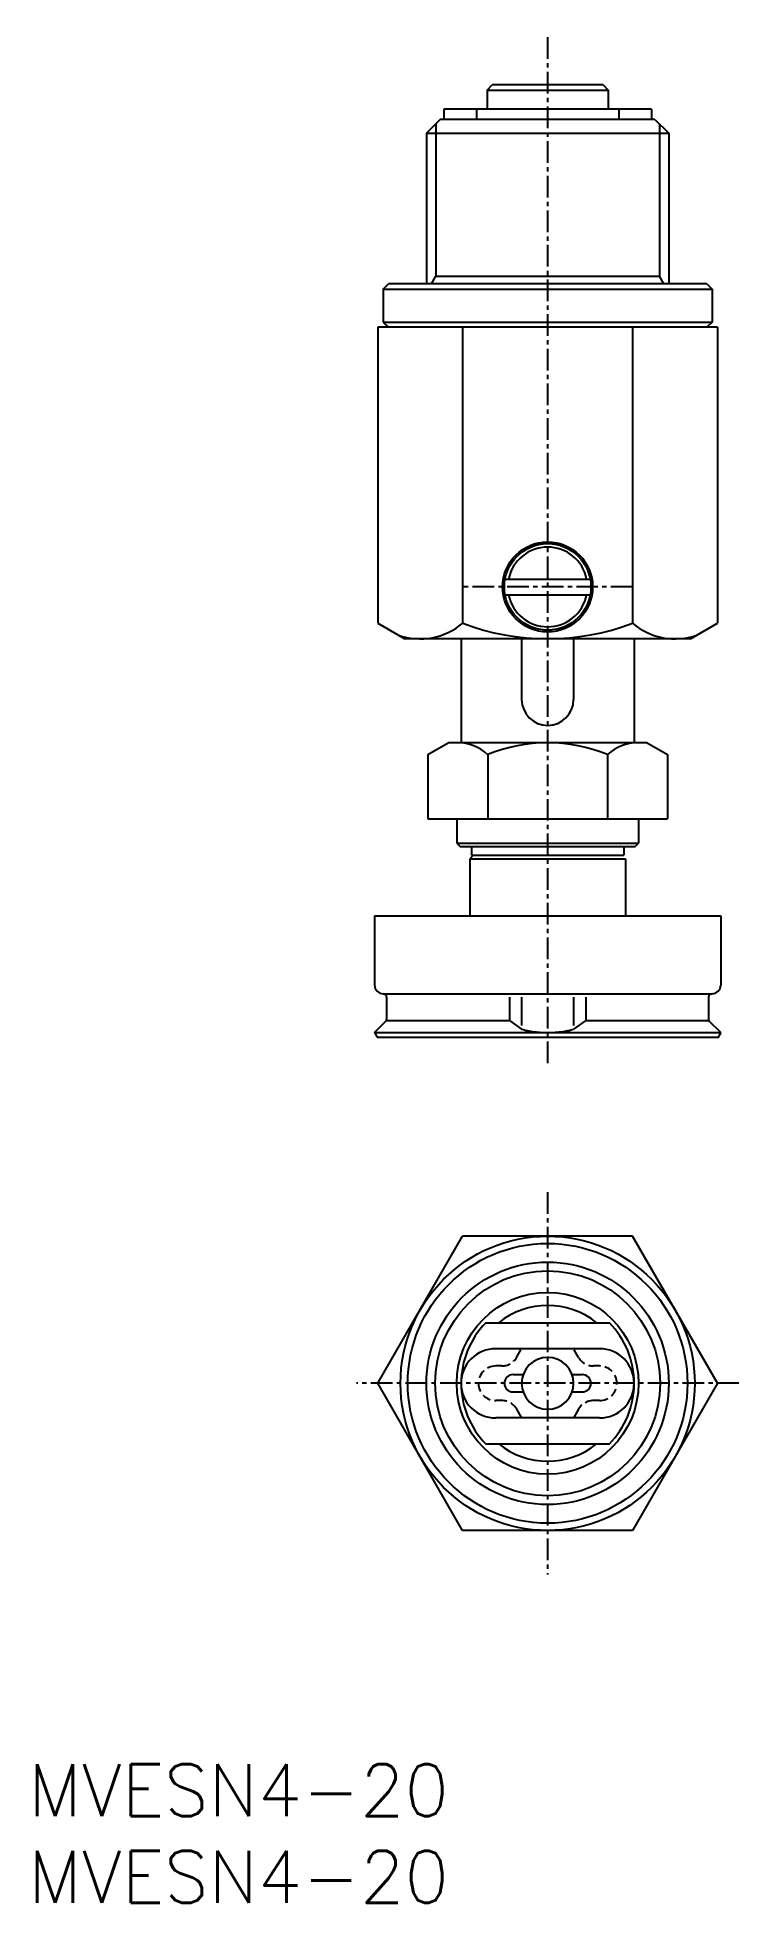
# Model space of a CAD drawing. Extents: x 1 to 41, y 0 to 108.
import ezdxf

# ---------------------------------------------------------------- set-up
doc = ezdxf.new("R2010")
doc.units = 0
doc.linetypes.add('CENTER', pattern=[2, 1.25, -0.25, 0.25, -0.25])
doc.linetypes.add('DASHED', pattern=[0.75, 0.5, -0.25])
doc.layers.get('0').update_dxf_attribs({"linetype": 'CONTINUOUS'})
doc.layers.add('CENTER', color=1, linetype='CENTER')
doc.styles.get("Standard").update_dxf_attribs({"font": 'txt.shx'})

# ---------------------------------------------------------------- blocks, each defined once
blk = doc.blocks.new('*U8')
at = {"color": 7, "linetype": 'CONTINUOUS'}
blk.add_text('MVESN4-20', height=3, dxfattribs=at).set_placement((0, 0))
blk = doc.blocks.new('*U9')
at = {"color": 7, "linetype": 'CONTINUOUS'}
blk.add_text('MVESN4-20', height=3, dxfattribs=at).set_placement((0, 5))

msp = doc.modelspace()

# ---------------------------------------------------------------- linework, layer by layer
at = {"color": 7, "linetype": 'CONTINUOUS'}
for p, q in [((26.5, 104.7), (26.8, 105)), ((26.5, 104.7), (26.5, 103.6)), ((26.5, 104.7), (33.5, 104.7)), ((33.2, 105), (26.8, 105)), ((33.2, 105), (33.5, 104.7)), ((33.5, 104.7), (33.5, 103.6)), ((36, 103.6), (24, 103.6)), ((24, 103.6), (24, 103)), ((25.89, 103.6), (25.89, 103)), ((34.11, 103.6), (34.11, 103)), ((36, 103.6), (36, 103)), ((23.8, 103), (23, 102.2)), ((23.54, 102.74), (23.54, 93.94)), ((36.2, 103), (23.8, 103)), ((36.2, 103), (37, 102.2)), ((36.46, 102.74), (36.46, 93.94)), ((23, 102.2), (23, 93.5)), ((23, 102.2), (37, 102.2)), ((37, 102.2), (37, 93.5)), ((23.29, 93.5), (23.54, 93.94)), ((23.54, 93.94), (36.46, 93.94)), ((36.71, 93.5), (36.46, 93.94)), ((20.5, 93.2), (20.8, 93.5)), ((20.5, 93.2), (20.5, 91.3)), ((20.5, 93.2), (39.5, 93.2)), ((39.2, 93.5), (20.8, 93.5)), ((39.2, 93.5), (39.5, 93.2)), ((39.5, 93.2), (39.5, 91.3)), ((39.81, 91), (20.19, 91)), ((20.19, 91), (20.19, 73.9)), ((20.5, 91.3), (20.8, 91)), ((20.5, 91.3), (39.5, 91.3)), ((25.09, 91), (25.09, 73.9)), ((34.91, 91), (34.91, 73.9)), ((39.5, 91.3), (39.2, 91)), ((39.81, 91), (39.81, 73.9)), ((27.54, 76.45), (32.46, 76.45)), ((27.54, 75.55), (32.46, 75.55)), ((20.19, 73.9), (21.75, 73)), ((38.25, 73), (39.81, 73.9)), ((38.25, 73), (21.75, 73)), ((25, 73), (25, 67)), ((28.5, 73), (28.5, 69.5)), ((31.5, 73), (31.5, 69.5)), ((35, 73), (35, 67)), ((23.07, 66.32), (24.25, 67)), ((35.75, 67), (24.25, 67)), ((35.75, 67), (36.93, 66.32)), ((23.07, 66.32), (23.07, 62.6)), ((26.54, 66.32), (26.54, 62.6)), ((33.46, 66.32), (33.46, 62.6)), ((36.93, 66.32), (36.93, 62.6)), ((23.07, 62.6), (36.93, 62.6)), ((24.75, 62.6), (24.75, 61.2)), ((35.25, 62.6), (35.25, 61.2)), ((24.75, 61.2), (35.25, 61.2)), ((24.75, 61.2), (24.95, 61)), ((24.95, 61), (35.05, 61)), ((25.7, 60.5), (25.5, 60.3)), ((25.6, 61), (25.6, 60.5)), ((25.6, 60.5), (34.4, 60.5)), ((34.4, 61), (34.4, 60.5)), ((35.05, 61), (35.25, 61.2)), ((25.5, 60.3), (25.5, 57)), ((25.5, 60.3), (34.5, 60.3)), ((34.5, 60.3), (34.5, 57)), ((20, 57), (40, 57)), ((20, 57), (20, 53)), ((40, 57), (40, 53)), ((20.5, 52.5), (39.5, 52.5)), ((20.7, 52.3), (20.7, 51.04)), ((27.8, 52.3), (27.8, 50.96)), ((28.5, 52.3), (28.5, 50.66)), ((31.5, 52.3), (31.5, 50.66)), ((32.2, 52.3), (32.2, 50.96)), ((39.3, 52.3), (39.3, 51.04)), ((20, 50.26), (20.64, 50.9)), ((20.7, 50.96), (27.8, 50.96)), ((27.8, 50.96), (28.5, 50.45)), ((32.2, 50.96), (31.5, 50.45)), ((32.2, 50.96), (39.3, 50.96)), ((40, 50.26), (39.36, 50.9)), ((20, 50.26), (40, 50.26)), ((20, 50.26), (20.15, 50)), ((20.15, 50), (39.85, 50)), ((40, 50.26), (39.85, 50)), ((20.19, 30), (25.09, 38.5)), ((34.91, 38.5), (25.09, 38.5)), ((39.81, 30), (34.91, 38.5)), ((26.43, 33.5), (33.57, 33.5)), ((33, 32), (27, 32)), ((25.09, 21.5), (20.19, 30)), ((39.81, 30), (34.91, 21.5)), ((33, 28), (27, 28)), ((26.43, 26.5), (33.57, 26.5)), ((34.91, 21.5), (25.09, 21.5))]:
    msp.add_line(p, q, dxfattribs=at)
at = {"color": 3, "linetype": 'DASHED'}
for p, q in [((28.21, 31.5), (28.5, 32)), ((31.79, 31.5), (31.5, 32)), ((27.35, 31), (27, 31)), ((33, 31), (32.65, 31)), ((27.35, 29), (27, 29)), ((28.21, 28.5), (28.5, 28)), ((31.79, 28.5), (31.5, 28)), ((33, 29), (32.65, 29))]:
    msp.add_line(p, q, dxfattribs=at)
at = {"color": 3, "linetype": 'CONTINUOUS'}
for p, q in [((28, 30.5), (28.59, 30.5)), ((31.41, 30.5), (32, 30.5)), ((28, 29.5), (28.59, 29.5)), ((31.41, 29.5), (32, 29.5))]:
    msp.add_line(p, q, dxfattribs=at)
at = {"color": 7, "linetype": 'CONTINUOUS'}
msp.add_lwpolyline([(28.5, 50.45, 0.02345), (28.66, 50.41, 0.02345), (28.83, 50.37, 0.02345), (29.01, 50.34, 0.02345), (29.19, 50.31, 0.02345), (29.39, 50.29, 0.02345), (29.59, 50.27, 0.02345), (29.79, 50.26, 0.02345), (30, 50.26, 0.02345), (30.21, 50.26, 0.02345), (30.41, 50.27, 0.02345), (30.61, 50.29, 0.02345), (30.81, 50.31, 0.02345), (30.99, 50.34, 0.02345), (31.17, 50.37, 0.02345), (31.34, 50.41, 0.02345), (31.5, 50.45, -1)], format="xyb", dxfattribs=at)
for centre, radius in [((30, 76), 2.6), ((30, 76), 2.5), ((30, 30), 8.5), ((30, 30), 8.08), ((30, 30), 7), ((30, 30), 6.5), ((30, 30), 5.25)]:
    msp.add_circle(centre, radius, dxfattribs=at)
for centre, radius, start, end in [((30, 76), 2.3, 11.2828, 168.7172), ((30, 76), 2.3, 191.2828, 348.7172), ((22.64, 76.78), 3.78, 250.4299, 310.4299), ((30, 86.78), 13.78, 249.1359, 290.8641), ((37.36, 76.78), 3.78, 229.5701, 289.5701), ((30, 69.5), 1.5, 180, 0), ((24.8, 64.45), 2.55, 47.1167, 90), ((30, 57.84), 9.16, 67.7807, 112.2193), ((35.2, 64.45), 2.55, 90, 132.8833), ((20.5, 53), 0.5, 180, 270), ((39.5, 53), 0.5, 270, 0), ((20.5, 52.3), 0.2, 0, 90), ((39.5, 52.3), 0.2, 90, 180), ((20.5, 51.04), 0.2, 315, 0), ((39.5, 51.04), 0.2, 180, 225), ((30, 30), 4.5, 51.0576, 128.9424), ((30, 30), 5, 135.573, 180), ((30, 30), 5, 0, 44.427), ((27, 30), 2, 90, 180), ((30, 30), 1.5, 0, 180), ((33, 30), 2, 0, 90), ((27, 30), 2, 180, 270), ((30, 30), 5, 180, 224.427), ((30, 30), 1.5, 180, 0), ((33, 30), 2, 270, 0), ((30, 30), 5, 315.573, 0), ((30, 30), 4.5, 231.0576, 308.9424)]:
    msp.add_arc(centre, radius, start, end, dxfattribs=at)
at = {"color": 3, "linetype": 'DASHED'}
for centre, start, end in [((27.35, 32), 270, 330), ((32.65, 32), 210, 270), ((27, 30), 90, 180), ((33, 30), 0, 90), ((27, 30), 180, 270), ((33, 30), 270, 0), ((27.35, 28), 30, 90), ((32.65, 28), 90, 150)]:
    msp.add_arc(centre, 1, start, end, dxfattribs=at)
at = {"color": 3, "linetype": 'CONTINUOUS'}
for centre, start, end in [((28, 30), 90, 180), ((32, 30), 0, 90), ((28, 30), 180, 270), ((32, 30), 270, 0)]:
    msp.add_arc(centre, 0.5, start, end, dxfattribs=at)
at = {"color": 7, "linetype": 'CONTINUOUS'}
for p in [(30, 50), (39.85, 50)]:
    msp.add_point(p, dxfattribs=at)
at = {"layer": 'CENTER', "color": 1, "linetype": 'CENTER'}
for p, q in [((30, 107.75), (30, 48.43)), ((34.91, 76), (25.09, 76)), ((30, 41.04), (30, 18.96)), ((41.04, 30), (18.96, 30))]:
    msp.add_line(p, q, dxfattribs=at)

# ---------------------------------------------------------------- block references
at = {"color": 7, "linetype": 'CONTINUOUS'}
for name in ['*U9', '*U8']:
    msp.add_blockref(name, (0, 0), dxfattribs=at)

doc.saveas('drawing.dxf')
